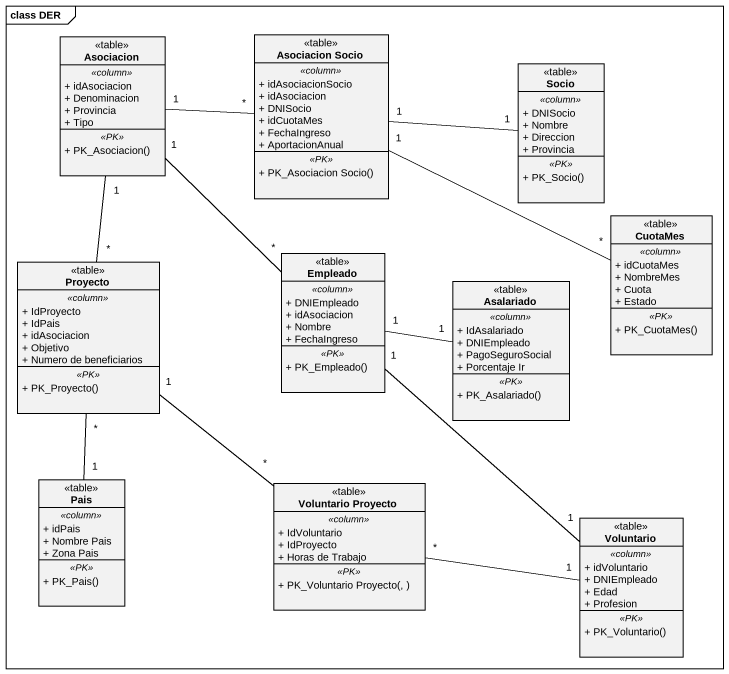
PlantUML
@startuml
mainframe class DER
hide circle
hide empty members
skinparam classAttributeIconSize 0
class Asociacion <<table>> {
  .. <<column>> ..
  + idAsociacion
  + Denominacion
  + Provincia
  + Tipo
  .. <<PK>> ..
  + PK_Asociacion()
}
class "Asociacion Socio" as Asociacion_Socio <<table>> {
  .. <<column>> ..
  + idAsociacionSocio
  + idAsociacion
  + DNISocio
  + idCuotaMes
  + FechaIngreso
  + AportacionAnual
  .. <<PK>> ..
  + PK_Asociacion Socio()
}
class Socio <<table>> {
  .. <<column>> ..
  + DNISocio
  + Nombre
  + Direccion
  + Provincia
  .. <<PK>> ..
  + PK_Socio()
}
class CuotaMes <<table>> {
  .. <<column>> ..
  + idCuotaMes
  + NombreMes
  + Cuota
  + Estado
  .. <<PK>> ..
  + PK_CuotaMes()
}
class Proyecto <<table>> {
  .. <<column>> ..
  + IdProyecto
  + IdPais
  + idAsociacion
  + Objetivo
  + Numero de beneficiarios
  .. <<PK>> ..
  + PK_Proyecto()
}
class Empleado <<table>> {
  .. <<column>> ..
  + DNIEmpleado
  + idAsociacion
  + Nombre
  + FechaIngreso
  .. <<PK>> ..
  + PK_Empleado()
}
class Asalariado <<table>> {
  .. <<column>> ..
  + IdAsalariado
  + DNIEmpleado
  + PagoSeguroSocial
  + Porcentaje Ir
  .. <<PK>> ..
  + PK_Asalariado()
}
class Pais <<table>> {
  .. <<column>> ..
  + idPais
  + Nombre Pais
  + Zona Pais
  .. <<PK>> ..
  + PK_Pais()
}
class "Voluntario Proyecto" as Voluntario_Proyecto <<table>> {
  .. <<column>> ..
  + IdVoluntario
  + IdProyecto
  + Horas de Trabajo
  .. <<PK>> ..
  + PK_Voluntario Proyecto(, )
}
class Voluntario <<table>> {
  .. <<column>> ..
  + idVoluntario
  + DNIEmpleado
  + Edad
  + Profesion
  .. <<PK>> ..
  + PK_Voluntario()
}
Asociacion "1" -right- "*" Asociacion_Socio
Asociacion "1" -- "*" Proyecto
Asociacion "1" -- "*" Empleado
Asociacion_Socio "1" -right- "1" Socio
Asociacion_Socio "1" -right- "*" CuotaMes
Proyecto "*" -- "1" Pais
Proyecto "1" -- "*" Voluntario_Proyecto
Empleado "1" -right- "1" Asalariado
Empleado "1" -- "1" Voluntario
Voluntario "1" -left- "*" Voluntario_Proyecto
@enduml
